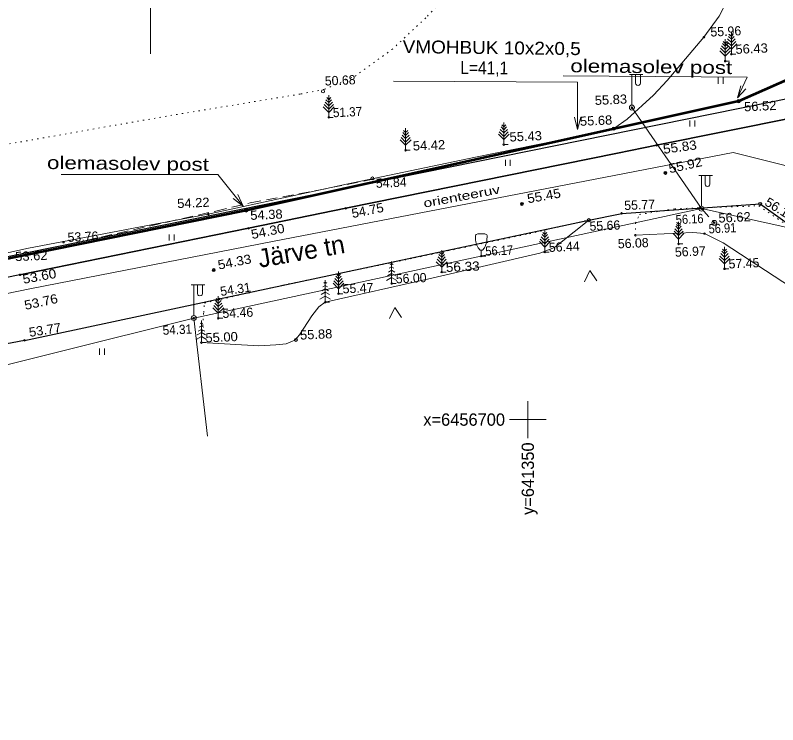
# Model space of a CAD drawing. Extents: x 641063 to 641519, y 6456540 to 6457208.
# Drawn here: x 641308.2 to 641370.4, y 6456675.1 to 6456732.9 of the extents above; entities that cross this region are included whole.
import ezdxf
from ezdxf.enums import TextEntityAlignment as Align

# ---------------------------------------------------------------- set-up
doc = ezdxf.new("R2010")
doc.units = 0
doc.header["$LTSCALE"] = 0.3
doc.linetypes.add('DOTTED', pattern=[1.5, 0.3, -1.2])
doc.linetypes.add('MEDIUM_DASHED', pattern=[4.5, 3, -1.5])
for name, color, linetype, lineweight in [('11', 7, 'Continuous', 13), ('14', 7, 'Continuous', 13), ('16', 7, 'Continuous', 13), ('20', 7, 'Continuous', 13), ('26', 7, 'Continuous', 13), ('30', 7, 'Continuous', 25), ('40', 7, 'Continuous', 25), ('41', 7, 'Continuous', 13), ('42', 7, 'Continuous', 13), ('44', 7, 'Continuous', 13), ('59', 7, 'Continuous', 13), ('61', 7, 'Continuous', 13), ('62', 7, 'Continuous', 13), ('63', 7, 'Continuous', 13)]:
    doc.layers.add(name, color=color, linetype=linetype, lineweight=lineweight)

msp = doc.modelspace()

# ---------------------------------------------------------------- hatches: boundary and pattern name
at = {"layer": '26'}
for points in [[(641367.325, 6456725.93, 1), (641367.035, 6456725.93, 1)], [(641327.205, 6456717.04, 1), (641326.915, 6456717.04, 1)]]:
    msp.add_hatch(color=256, dxfattribs=at).paths.add_polyline_path(points)

# ---------------------------------------------------------------- linework, layer by layer
at = {"layer": '11'}
msp.add_lwpolyline([(641430.74, 6456708.88), (641425.62, 6456708.61), (641407.84, 6456711.88), (641401.98, 6456713.05), (641383.52, 6456717.54), (641366.74, 6456721.76), (641329.2, 6456714.51), (641309.57, 6456710.68), (641294.84, 6456707.66), (641275.31, 6456703.84), (641256.8, 6456699.92), (641248.6, 6456698.34), (641235.29, 6456695.03), (641225.53, 6456691.61), (641219.84, 6456687.82), (641212.57, 6456679.99), (641190.38, 6456651.06), (641173.42, 6456629.08), (641156.36, 6456607.31), (641144.54, 6456592.49)], dxfattribs=at)
at = {"layer": '14'}
msp.add_line((641322.79, 6456708.27), (641323.91, 6456698.66), dxfattribs=at)
for points in [[(641415.84, 6456705.74), (641364.14, 6456717.18), (641358.48, 6456725.41)], [(641364.14, 6456717.18), (641322.79, 6456708.27), (641235.12, 6456686.42)]]:
    msp.add_lwpolyline(points, dxfattribs=at)
at = {"layer": '16', "lineweight": 53}
msp.add_lwpolyline([(641422.04, 6456750.12), (641393, 6456737.35), (641367.18, 6456725.93), (641327.06, 6456717.04), (641286.25, 6456708.78), (641229.33, 6456701.96), (641192.51, 6456665.94), (641141.33, 6456648.16), (641118.76, 6456634.57)], dxfattribs=at)
at = {"layer": '20'}
for p, q in [((641358.28, 6456728.11), (641359.38, 6456728.11)), ((641358.48, 6456728.11), (641358.48, 6456725.61)), ((641358.78, 6456728.11), (641358.78, 6456727.41)), ((641359.18, 6456728.11), (641359.18, 6456727.41)), ((641363.94, 6456719.88), (641365.04, 6456719.88)), ((641364.14, 6456719.88), (641364.14, 6456717.38)), ((641364.44, 6456719.88), (641364.44, 6456719.18)), ((641364.84, 6456719.88), (641364.84, 6456719.18)), ((641322.59, 6456710.97), (641323.69, 6456710.97)), ((641322.79, 6456710.97), (641322.79, 6456708.47)), ((641323.09, 6456710.97), (641323.09, 6456710.27)), ((641323.49, 6456710.97), (641323.49, 6456710.27))]:
    msp.add_line(p, q, dxfattribs=at)
for centre in [(641358.48, 6456725.41), (641364.14, 6456717.18), (641322.79, 6456708.27)]:
    msp.add_circle(centre, 0.2, dxfattribs=at)
for centre in [(641358.98, 6456727.41), (641364.64, 6456719.18), (641323.29, 6456710.27)]:
    msp.add_arc(centre, 0.2, 179.93931, 0.0607, dxfattribs=at)
at = {"layer": '26', "linetype": 'MEDIUM_DASHED'}
msp.add_line((641364.14, 6456717.18), (641365.19, 6456716.02), dxfattribs=at)
at = {"layer": '26'}
for centre, radius in [((641367.18, 6456725.93), 0.145), ((641327.06, 6456717.04), 0.145), ((641365.19, 6456716.02), 0.2)]:
    msp.add_circle(centre, radius, dxfattribs=at)
at = {"layer": '30'}
for p, q in [((641354.97, 6456716.24), (641357.52, 6456716.76)), ((641309, 6456706.45), (641323.5, 6456709.54))]:
    msp.add_line(p, q, dxfattribs=at)
at = {"layer": '30', "lineweight": 35}
for points in [[(641392.97, 6456732.9), (641376.09, 6456725.88), (641371.71, 6456724.59), (641360.48, 6456722.34), (641357.3, 6456721.7)], [(641357.3, 6456721.7), (641335.18, 6456717.21), (641327.25, 6456715.58), (641308.63, 6456711.79)]]:
    msp.add_lwpolyline(points, dxfattribs=at)
at = {"layer": '30'}
for points in [[(641357.52, 6456716.76), (641357.64, 6456716.79), (641368.93, 6456717.56), (641376.8, 6456711.92)], [(641323.5, 6456709.54), (641324.86, 6456709.83), (641354.97, 6456716.24)], [(641308.63, 6456711.79), (641295.74, 6456709.15), (641288.96, 6456707.99)], [(641309, 6456706.45), (641296.36, 6456704.04), (641274.09, 6456700.25), (641254.75, 6456696.8), (641246.7, 6456695.14), (641240.31, 6456693.42), (641231.61, 6456689.97), (641225.87, 6456686.42)]]:
    msp.add_lwpolyline(points, dxfattribs=at)
at = {"layer": '40'}
msp.add_lwpolyline([(641272.72, 6456706.22), (641371.55, 6456726.22), (641403.74, 6456738.9), (641405.52, 6456744.08), (641410.59, 6456950.93)], dxfattribs=at)
at = {"layer": '41'}
for p, q in [((641365.51, 6456727.35), (641365.51, 6456727.85)), ((641365.91, 6456727.35), (641365.91, 6456727.85)), ((641363.21, 6456723.86), (641363.21, 6456724.36)), ((641363.61, 6456723.86), (641363.61, 6456724.36)), ((641348.17, 6456720.66), (641348.17, 6456721.16)), ((641348.57, 6456720.66), (641348.57, 6456721.16)), ((641320.8, 6456714.58), (641320.8, 6456715.08)), ((641321.2, 6456714.58), (641321.2, 6456715.08)), ((641355.06, 6456712.13), (641354.63, 6456711.23)), ((641355.06, 6456712.13), (641355.62, 6456711.31)), ((641339.16, 6456709.14), (641338.73, 6456708.24)), ((641339.16, 6456709.14), (641339.72, 6456708.32)), ((641315.11, 6456705.28), (641315.11, 6456705.78)), ((641315.51, 6456705.28), (641315.51, 6456705.78))]:
    msp.add_line(p, q, dxfattribs=at)
at = {"layer": '42', "linetype": 'DOTTED'}
for points in [[(641268.42, 6456706.45), (641278, 6456712.51), (641284.08, 6456716.21), (641287.69, 6456718.37), (641290.59, 6456719.21), (641299.17, 6456720.94), (641320.46, 6456724.69), (641331.52, 6456726.52), (641333.45, 6456726.9), (641335.93, 6456727.97), (641338.93, 6456730.13), (641341.83, 6456732.85), (641348.68, 6456740.4), (641351.72, 6456744.61), (641354.72, 6456749.49), (641358.33, 6456755.35)], [(641358.76, 6456715.01), (641358.78, 6456716), (641359.11, 6456716.7), (641361.97, 6456717.17), (641368.82, 6456717.41), (641371.06, 6456715.86), (641379.88, 6456709.53), (641391.93, 6456701.04), (641395.76, 6456698.43), (641398.2, 6456696.31), (641400.88, 6456693.36), (641402.23, 6456691.53), (641403.59, 6456688.15), (641403.78, 6456687.36), (641403.92, 6456683.6), (641404.02, 6456679.94), (641404.16, 6456676.89), (641404.13, 6456675.77)], [(641323.41, 6456706.27), (641323.6, 6456708.72), (641323.67, 6456709.49), (641330.07, 6456710.95), (641340.79, 6456713.17), (641350.14, 6456715.14), (641354.9, 6456716.24)]]:
    msp.add_lwpolyline(points, dxfattribs=at)
at = {"layer": '42'}
for points in [[(641305.98, 6456713.23), (641309.33, 6456713.96), (641318.9, 6456715.79), (641323.97, 6456716.73), (641335.24, 6456719.18), (641345.75, 6456721.37), (641355.61, 6456723.39), (641357.1, 6456723.76), (641358.09, 6456724.47), (641360.24, 6456726.43), (641361.36, 6456727.62), (641364.35, 6456731.14), (641365.59, 6456732.85), (641366.26, 6456734.16), (641366.82, 6456735.2), (641366.99, 6456736.26), (641366.78, 6456737.22), (641364.35, 6456742.81), (641361.34, 6456749.92), (641359.55, 6456753.78), (641358.41, 6456755.46)], [(641323.41, 6456706.27), (641328.09, 6456706), (641329.47, 6456706.08), (641330.32, 6456706.17), (641331.02, 6456706.47), (641331.41, 6456706.91), (641332.4, 6456708.46), (641332.99, 6456709.19), (641333.5, 6456709.56), (641341.95, 6456711.46), (641350.99, 6456713.55), (641352.17, 6456714.02), (641352.59, 6456714.35), (641354.97, 6456716.24)], [(641358.76, 6456715.01), (641363.43, 6456715.24), (641364.39, 6456715.15), (641365.91, 6456714.39), (641376.34, 6456707.58), (641381.51, 6456704.17), (641396.97, 6456693.25), (641398.21, 6456692.07), (641399.13, 6456690.47), (641399.48, 6456688.97), (641399.45, 6456687.17), (641398.74, 6456680.35), (641398.56, 6456675.77)]]:
    msp.add_lwpolyline(points, dxfattribs=at)
at = {"layer": '44'}
for p, q in [((641366.58, 6456730.98), (641366.36, 6456731.2)), ((641366.58, 6456731.2), (641366.42, 6456731.36)), ((641366.58, 6456731.2), (641366.74, 6456731.36)), ((641366.58, 6456730.98), (641366.8, 6456731.2)), ((641366.08, 6456730.4), (641365.86, 6456730.63)), ((641366.08, 6456730.63), (641365.92, 6456730.8)), ((641366.08, 6456730.63), (641366.24, 6456730.8)), ((641366.08, 6456730.4), (641366.3, 6456730.63)), ((641366.58, 6456730.16), (641366.14, 6456730.61)), ((641366.58, 6456730.44), (641366.21, 6456730.8)), ((641366.58, 6456730.7), (641366.28, 6456731)), ((641366.58, 6456730.7), (641366.88, 6456731)), ((641366.58, 6456730.44), (641366.95, 6456730.8)), ((641366.58, 6456730.16), (641367.02, 6456730.61)), ((641366.08, 6456729.6), (641365.64, 6456730.04)), ((641366.08, 6456729.86), (641365.71, 6456730.24)), ((641366.08, 6456730.14), (641365.78, 6456730.43)), ((641366.08, 6456730.14), (641366.38, 6456730.43)), ((641366.08, 6456729.86), (641366.45, 6456730.24)), ((641366.08, 6456729.6), (641366.52, 6456730.04)), ((641333.79, 6456726.05), (641333.62, 6456726.22)), ((641333.79, 6456726.05), (641333.96, 6456726.22)), ((641333.79, 6456725.28), (641333.42, 6456725.66)), ((641333.79, 6456725.56), (641333.5, 6456725.85)), ((641333.79, 6456725.82), (641333.56, 6456726.05)), ((641333.79, 6456725.82), (641334.02, 6456726.05)), ((641333.79, 6456725.56), (641334.08, 6456725.85)), ((641333.79, 6456725.28), (641334.16, 6456725.66)), ((641333.79, 6456725.02), (641333.34, 6456725.46)), ((641333.79, 6456725.02), (641334.24, 6456725.46)), ((641348.04, 6456723.34), (641347.74, 6456723.63)), ((641348.04, 6456723.6), (641347.82, 6456723.83)), ((641348.04, 6456723.83), (641347.88, 6456724)), ((641348.04, 6456723.83), (641348.2, 6456724)), ((641348.04, 6456723.6), (641348.26, 6456723.83)), ((641348.04, 6456723.34), (641348.34, 6456723.63)), ((641340.05, 6456722.88), (641339.76, 6456723.17)), ((641340.05, 6456723.14), (641339.82, 6456723.37)), ((641340.05, 6456723.37), (641339.88, 6456723.54)), ((641340.05, 6456723.37), (641340.22, 6456723.54)), ((641340.05, 6456723.14), (641340.28, 6456723.37)), ((641340.05, 6456722.88), (641340.34, 6456723.17)), ((641348.04, 6456722.8), (641347.6, 6456723.24)), ((641348.04, 6456723.06), (641347.67, 6456723.44)), ((641348.04, 6456723.06), (641348.41, 6456723.44)), ((641348.04, 6456722.8), (641348.48, 6456723.24)), ((641340.05, 6456722.34), (641339.6, 6456722.78)), ((641340.05, 6456722.6), (641339.68, 6456722.98)), ((641340.05, 6456722.6), (641340.42, 6456722.98)), ((641340.05, 6456722.34), (641340.5, 6456722.78)), ((641362.28, 6456715.52), (641362.06, 6456715.74)), ((641362.28, 6456715.74), (641362.12, 6456715.9)), ((641362.28, 6456715.74), (641362.44, 6456715.9)), ((641362.28, 6456715.52), (641362.5, 6456715.74)), ((641345.92, 6456715.12), (641346.5, 6456715.12)), ((641351.38, 6456714.86), (641351.16, 6456715.08)), ((641351.38, 6456715.08), (641351.22, 6456715.24)), ((641351.38, 6456715.08), (641351.54, 6456715.24)), ((641351.38, 6456714.86), (641351.6, 6456715.08)), ((641362.28, 6456714.7), (641361.84, 6456715.15)), ((641362.28, 6456714.98), (641361.91, 6456715.34)), ((641362.28, 6456715.24), (641361.98, 6456715.54)), ((641362.28, 6456715.24), (641362.58, 6456715.54)), ((641362.28, 6456714.98), (641362.65, 6456715.34)), ((641362.28, 6456714.7), (641362.72, 6456715.15)), ((641351.38, 6456714.04), (641350.94, 6456714.49)), ((641351.38, 6456714.32), (641351.01, 6456714.68)), ((641351.38, 6456714.58), (641351.08, 6456714.88)), ((641351.38, 6456714.58), (641351.68, 6456714.88)), ((641351.38, 6456714.32), (641351.75, 6456714.68)), ((641351.38, 6456714.04), (641351.82, 6456714.49)), ((641346.12, 6456713.8), (641346.3, 6456713.8)), ((641346.21, 6456713.32), (641346.21, 6456713.8)), ((641366.02, 6456713.5), (641365.8, 6456713.72)), ((641366.02, 6456713.72), (641365.86, 6456713.88)), ((641366.02, 6456713.72), (641366.18, 6456713.88)), ((641366.02, 6456713.5), (641366.24, 6456713.72)), ((641342.99, 6456712.68), (641342.62, 6456713.06)), ((641342.99, 6456712.96), (641342.7, 6456713.25)), ((641342.99, 6456713.22), (641342.76, 6456713.45)), ((641342.99, 6456713.45), (641342.82, 6456713.62)), ((641342.99, 6456713.45), (641343.16, 6456713.62)), ((641342.99, 6456713.22), (641343.22, 6456713.45)), ((641342.99, 6456712.96), (641343.28, 6456713.25)), ((641342.99, 6456712.68), (641343.36, 6456713.06)), ((641346.21, 6456713.32), (641346.59, 6456713.32)), ((641366.02, 6456712.68), (641365.58, 6456713.13)), ((641366.02, 6456712.96), (641365.65, 6456713.32)), ((641366.02, 6456713.22), (641365.72, 6456713.52)), ((641366.02, 6456713.22), (641366.32, 6456713.52)), ((641366.02, 6456712.96), (641366.39, 6456713.32)), ((641366.02, 6456712.68), (641366.46, 6456713.13)), ((641338.91, 6456712.7), (641338.8, 6456712.64)), ((641338.91, 6456712.7), (641339.02, 6456712.64)), ((641342.99, 6456712.42), (641342.54, 6456712.86)), ((641342.99, 6456712.42), (641343.44, 6456712.86)), ((641334.58, 6456711.69), (641334.42, 6456711.86)), ((641334.58, 6456711.69), (641334.74, 6456711.86)), ((641338.91, 6456711.89), (641338.56, 6456711.7)), ((641338.91, 6456712.16), (641338.64, 6456712.01)), ((641338.91, 6456712.43), (641338.72, 6456712.32)), ((641338.91, 6456712.43), (641339.1, 6456712.32)), ((641338.91, 6456712.16), (641339.18, 6456712.01)), ((641338.91, 6456711.89), (641339.26, 6456711.7)), ((641334.58, 6456710.92), (641334.21, 6456711.3)), ((641334.58, 6456711.2), (641334.28, 6456711.49)), ((641334.58, 6456711.46), (641334.36, 6456711.69)), ((641334.58, 6456711.46), (641334.8, 6456711.69)), ((641334.58, 6456711.2), (641334.88, 6456711.49)), ((641334.58, 6456710.92), (641334.95, 6456711.3)), ((641338.91, 6456711.58), (641338.48, 6456711.34)), ((641338.91, 6456711.58), (641339.34, 6456711.34)), ((641333.5, 6456710.64), (641333.23, 6456710.49)), ((641333.5, 6456710.91), (641333.31, 6456710.8)), ((641333.5, 6456711.18), (641333.38, 6456711.12)), ((641333.5, 6456711.18), (641333.62, 6456711.12)), ((641333.5, 6456710.91), (641333.69, 6456710.8)), ((641333.5, 6456710.64), (641333.77, 6456710.49)), ((641334.58, 6456710.66), (641334.14, 6456711.1)), ((641334.58, 6456710.66), (641335.02, 6456711.1)), ((641333.5, 6456710.06), (641333.07, 6456709.82)), ((641333.5, 6456710.37), (641333.16, 6456710.18)), ((641333.5, 6456710.37), (641333.84, 6456710.18)), ((641333.5, 6456710.06), (641333.93, 6456709.82)), ((641324.79, 6456709.2), (641324.5, 6456709.49)), ((641324.79, 6456709.46), (641324.56, 6456709.69)), ((641324.79, 6456709.69), (641324.62, 6456709.86)), ((641324.79, 6456709.69), (641324.96, 6456709.86)), ((641324.79, 6456709.46), (641325.02, 6456709.69)), ((641324.79, 6456709.2), (641325.08, 6456709.49)), ((641324.79, 6456708.66), (641324.34, 6456709.1)), ((641324.79, 6456708.92), (641324.42, 6456709.3)), ((641324.79, 6456708.92), (641325.16, 6456709.3)), ((641324.79, 6456708.66), (641325.24, 6456709.1)), ((641323.41, 6456707.62), (641323.22, 6456707.52)), ((641323.41, 6456707.89), (641323.3, 6456707.82)), ((641323.41, 6456707.89), (641323.52, 6456707.82)), ((641323.41, 6456707.62), (641323.6, 6456707.52)), ((641323.41, 6456707.08), (641323.06, 6456706.89)), ((641323.41, 6456707.35), (641323.14, 6456707.2)), ((641323.41, 6456707.35), (641323.68, 6456707.2)), ((641323.41, 6456707.08), (641323.76, 6456706.89)), ((641323.41, 6456706.76), (641322.98, 6456706.52)), ((641323.41, 6456706.76), (641323.84, 6456706.52))]:
    msp.add_line(p, q, dxfattribs=at)
for points in [[(641366.94, 6456729.76), (641366.58, 6456729.76), (641366.58, 6456731.56)], [(641366.44, 6456729.19), (641366.08, 6456729.19), (641366.08, 6456730.99)], [(641334.15, 6456724.61), (641333.79, 6456724.61), (641333.79, 6456726.41)], [(641340.41, 6456721.93), (641340.05, 6456721.93), (641340.05, 6456723.73)], [(641348.4, 6456722.39), (641348.04, 6456722.39), (641348.04, 6456724.19)], [(641362.64, 6456714.3), (641362.28, 6456714.3), (641362.28, 6456716.1)], [(641346.12, 6456713.8), (641345.96, 6456714), (641345.9, 6456714.1), (641345.83, 6456714.27), (641345.77, 6456714.48), (641345.75, 6456714.63), (641345.74, 6456714.94), (641345.74, 6456714.98), (641345.76, 6456715.04), (641345.8, 6456715.08), (641345.92, 6456715.12)], [(641346.3, 6456713.8), (641346.46, 6456714), (641346.52, 6456714.1), (641346.59, 6456714.27), (641346.65, 6456714.48), (641346.67, 6456714.63), (641346.68, 6456714.94), (641346.68, 6456714.98), (641346.66, 6456715.04), (641346.62, 6456715.08), (641346.5, 6456715.12)], [(641351.74, 6456713.64), (641351.38, 6456713.64), (641351.38, 6456715.44)], [(641343.35, 6456712.01), (641342.99, 6456712.01), (641342.99, 6456713.81)], [(641366.38, 6456712.28), (641366.02, 6456712.28), (641366.02, 6456714.08)], [(641339.27, 6456711.08), (641338.91, 6456711.08), (641338.91, 6456712.88)], [(641334.94, 6456710.25), (641334.58, 6456710.25), (641334.58, 6456712.05)], [(641333.86, 6456709.56), (641333.5, 6456709.56), (641333.5, 6456711.36)], [(641325.15, 6456708.25), (641324.79, 6456708.25), (641324.79, 6456710.05)], [(641323.77, 6456706.27), (641323.41, 6456706.27), (641323.41, 6456708.07)]]:
    msp.add_lwpolyline(points, dxfattribs=at)
at = {"layer": '44', "linetype": 'MEDIUM_DASHED'}
msp.add_lwpolyline([(641312.61, 6456714.27), (641324.58, 6456716.98), (641327.38, 6456717.64), (641332.65, 6456718.63), (641337.88, 6456719.67)], dxfattribs=at)
at = {"layer": '59'}
for centre in [(641333.32, 6456726.73), (641356.99, 6456723.69), (641361.21, 6456720.09), (641337.34, 6456719.64), (641349.52, 6456717.56), (641368.93, 6456717.56), (641354.97, 6456716.24), (641324.42, 6456712.18), (641331.11, 6456706.49)]:
    msp.add_circle(centre, 0.125, dxfattribs=at)
at = {"layer": '61'}
for points in [[(641367.07, 6456726.19), (641367.88, 6456727.9), (641352.89, 6456728)], [(641354.06, 6456723.62), (641354.06, 6456727.47), (641339.07, 6456727.57)], [(641367.77, 6456726.94), (641367.07, 6456726.19), (641367.34, 6456727.19)], [(641354.31, 6456724.62), (641354.06, 6456723.62), (641353.81, 6456724.62)], [(641326.81, 6456717.38), (641324.76, 6456719.97), (641311.98, 6456719.97)], [(641326.38, 6456718.32), (641326.81, 6456717.38), (641325.99, 6456718)]]:
    msp.add_lwpolyline(points, dxfattribs=at)
at = {"layer": '62'}
for centre in [(641364.35, 6456731.14), (641366.08, 6456729.19), (641366.58, 6456729.76), (641367.18, 6456725.93), (641358.48, 6456725.41), (641333.79, 6456724.61), (641348.04, 6456722.39), (641360.48, 6456722.34), (641340.05, 6456721.93), (641361.21, 6456720.09), (641334.92, 6456718.81), (641349.52, 6456717.56), (641323.97, 6456716.73), (641327.06, 6456717.04), (641335.18, 6456717.21), (641357.64, 6456716.79), (641364.14, 6456717.18), (641327.25, 6456715.58), (641365.19, 6456716.03), (641358.76, 6456715.01), (641364.39, 6456715.15), (641312.18, 6456714.45), (641362.28, 6456714.3), (641351.38, 6456713.64), (641346.21, 6456713.32), (641308.63, 6456711.79), (641324.42, 6456712.18), (641342.99, 6456712.01), (641366.02, 6456712.28), (641338.91, 6456711.08), (641334.58, 6456710.25), (641324.86, 6456709.83), (641333.5, 6456709.56), (641322.79, 6456708.27), (641324.79, 6456708.25), (641309, 6456706.45), (641323.41, 6456706.27)]:
    msp.add_circle(centre, 0.0625, dxfattribs=at)
at = {"layer": '63'}
for p, q in [((641319.27, 6456745.99), (641319.27, 6456729.78)), ((641350, 6456700), (641350, 6456701.5)), ((641350, 6456700), (641348.5, 6456700)), ((641350, 6456700), (641351.5, 6456700)), ((641350, 6456700), (641350, 6456698.5))]:
    msp.add_line(p, q, dxfattribs=at)

# ---------------------------------------------------------------- texts
at = {"layer": '59'}
for s, rotation, p in [('55.96', 2.563, (641364.89, 6456731.19)), ('50.68', 2.563, (641333.48, 6456727.2)), ('54.84', 2.563, (641337.64, 6456718.87)), ('55.77', 2.563, (641357.87, 6456717.06)), ('55.66', 2.563, (641355.04, 6456715.37)), ('53.76', 2.563, (641312.53, 6456714.47)), ('56.44', 2.563, (641351.73, 6456713.65)), ('56.08', 2.563, (641357.35, 6456713.94)), ('56.97', 2.563, (641362, 6456713.26)), ('57.45', 2.563, (641366.37, 6456712.3)), ('56.00', 2.563, (641339.26, 6456711.09)), ('54.31', 8.567, (641325, 6456710.06)), ('55.47', 2.563, (641334.93, 6456710.27)), ('54.46', 2.563, (641325.14, 6456708.27))]:
    msp.add_text(s, height=0.75, rotation=rotation, dxfattribs=at).set_placement(p)
for s, height, rotation, width, p in [('56.43', 0.75, 2.563, 1.05, (641366.93, 6456729.78)), ('55.83', 0.75, 2.563, 1.05, (641355.47, 6456725.62)), ('56.52', 0.75, 2.563, 1.05, (641367.63, 6456725.1)), ('51.37', 0.75, 2.563, 0.95, (641334.14, 6456724.62)), ('55.68', 0.75, 2.563, 1.05, (641354.26, 6456723.92)), ('55.43', 0.75, 2.563, 1.05, (641348.53, 6456722.64)), ('54.42', 0.75, 2.563, 1.05, (641340.65, 6456721.91)), ('55.83', 0.75, 7.846, 1.1, (641361.07, 6456721.64)), ('55.92', 0.75, 12.497, 1.1, (641361.57, 6456720.06)), ('55.45', 0.75, 10.204, 1.1, (641350.02, 6456717.61)), ('54.22', 0.75, 2.563, 1.05, (641321.46, 6456717.22)), ('56.17', 0.75, 328.101, 1.05, (641369.23, 6456717.51)), ('54.75', 0.75, 11.473, 1.05, (641335.73, 6456716.41)), ('54.38', 0.75, 2.563, 1.05, (641327.41, 6456716.26)), ('56.62', 0.75, 2.563, 1.05, (641365.54, 6456716.04)), ('56.16', 0.75, 2.563, 0.9, (641362.07, 6456715.91)), ('54.30', 0.7499, 11.368, 1.1, (641327.54, 6456714.7)), ('56.91', 0.75, 2.563, 0.9, (641364.74, 6456715.16)), ('53.62', 0.75, 2.563, 1.05, (641308.26, 6456712.9)), ('56.17', 0.75, 2.563, 0.9, (641346.56, 6456713.34)), ('54.33', 0.75, 11.204, 1.1, (641324.83, 6456712.21)), ('56.33', 0.75, 2.563, 1.1, (641343.34, 6456712.02)), ('53.60', 0.75, 10.568, 1.1, (641308.93, 6456711.05)), ('53.76', 0.75, 12.345, 1.1, (641309.08, 6456708.93)), ('53.77', 0.75, 8.992, 1.05, (641309.43, 6456706.73)), ('54.31', 0.75, 2.563, 0.95, (641320.28, 6456706.9)), ('55.00', 0.75, 2.563, 1.05, (641323.76, 6456706.28)), ('55.88', 0.75, 2.563, 1.05, (641331.46, 6456706.51))]:
    msp.add_text(s, height=height, rotation=rotation, dxfattribs=dict(at, width=width)).set_placement(p)
at = {"layer": '61'}
for s, height, rotation, width, p in [('VMOHBUK 10x2x0,5', 1.05, 359.334, 1.1, (641339.8, 6456729.85)), ('olemasolev post', 1.05, 359.334, 1.3, (641353.46, 6456728.29)), ('L=41,1', 1.05, 359.334, 0.9, (641344.5, 6456728.15)), ('olemasolev post', 1.05, 359.334, 1.3, (641310.83, 6456720.41)), ('orienteeruv', 0.7, 10.632, 1.35, (641341.57, 6456717.26))]:
    msp.add_text(s, height=height, rotation=rotation, dxfattribs=dict(at, width=width)).set_placement(p)
msp.add_text('x=6456700     ', height=1, dxfattribs=at).set_placement((641350, 6456699.5), align=Align.RIGHT)
msp.add_text('y=641350     ', height=1, rotation=90, dxfattribs=at).set_placement((641350.5, 6456700), align=Align.RIGHT)
at = {"layer": '62'}
msp.add_text('Järve tn', height=1.5, rotation=9.915, dxfattribs=at).set_placement((641331.676, 6456712.972), align=Align.CENTER)

doc.saveas('drawing.dxf')
